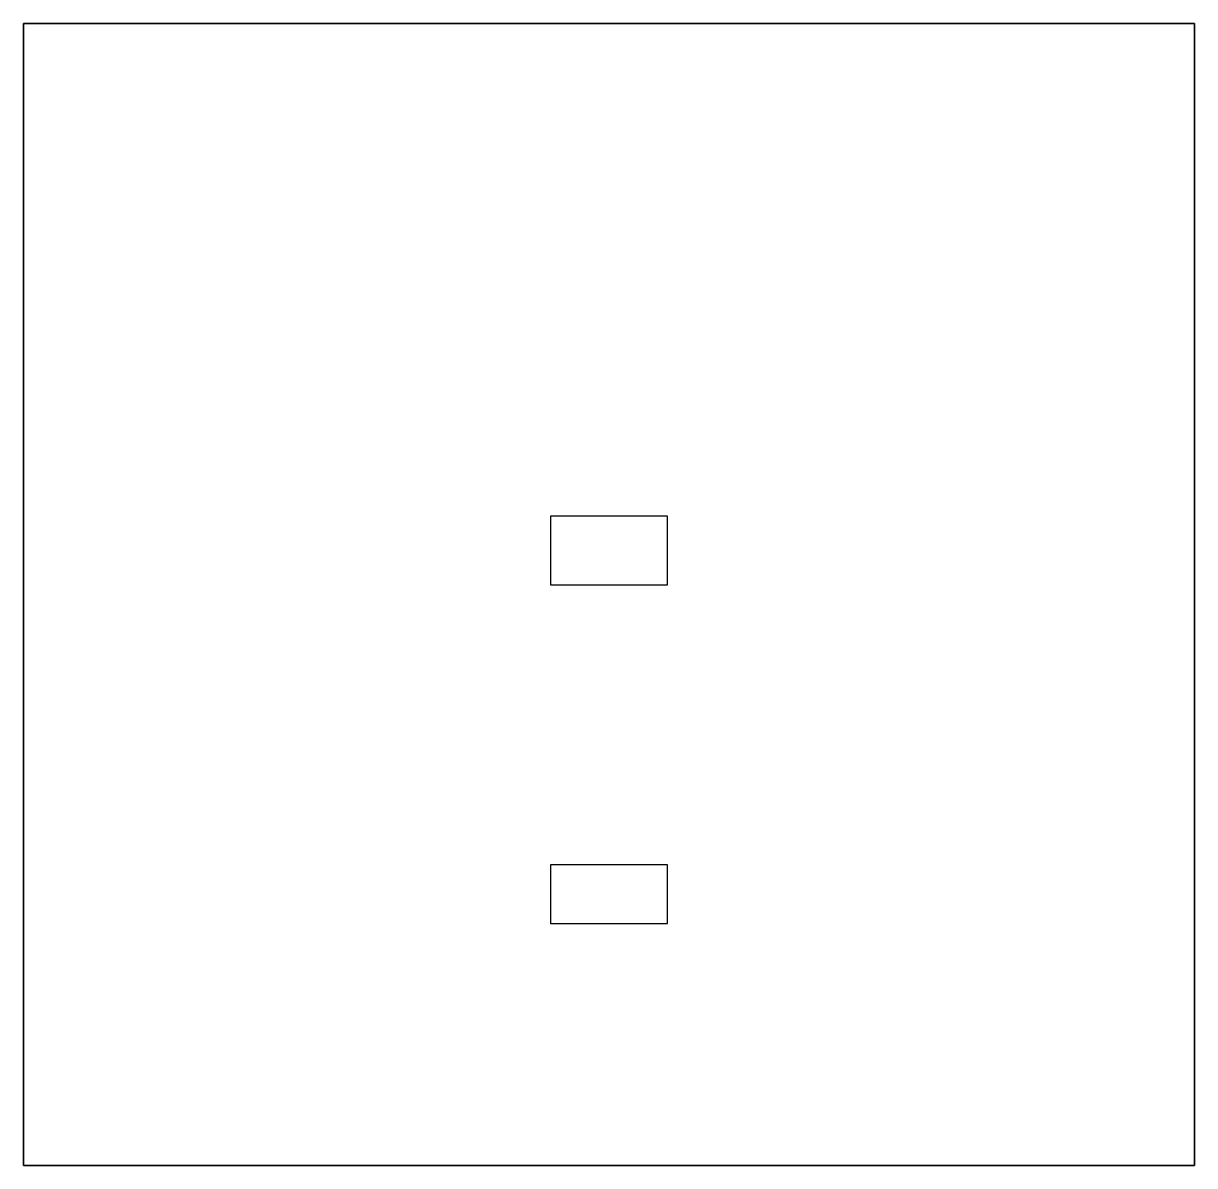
# Model space of a CAD drawing. Header units: millimetres. Extents: x -95 to 105, y 35 to 230.
import ezdxf

# ---------------------------------------------------------------- set-up
doc = ezdxf.new("R2010")
doc.units = ezdxf.units.MM
doc.layers.get('0').update_dxf_attribs({"linetype": 'CONTINUOUS'})

msp = doc.modelspace()

# ---------------------------------------------------------------- linework, layer by layer
for points in [[(105, 35), (-95, 35), (-95, 230), (105, 230)], [(105, 230), (-95, 230), (-95, 35), (105, 35)], [(15, 134.14), (15, 145.86), (-5, 145.86), (-5, 134.14)], [(15, 145.86), (-5, 145.86), (-5, 134.14), (15, 134.14)], [(-5, 76.38), (15, 76.32), (15, 86.32), (-5, 86.32)], [(15, 86.32), (-5, 86.32), (-5, 76.32), (15, 76.32)]]:
    msp.add_lwpolyline(points, close=True)

doc.saveas('drawing.dxf')
